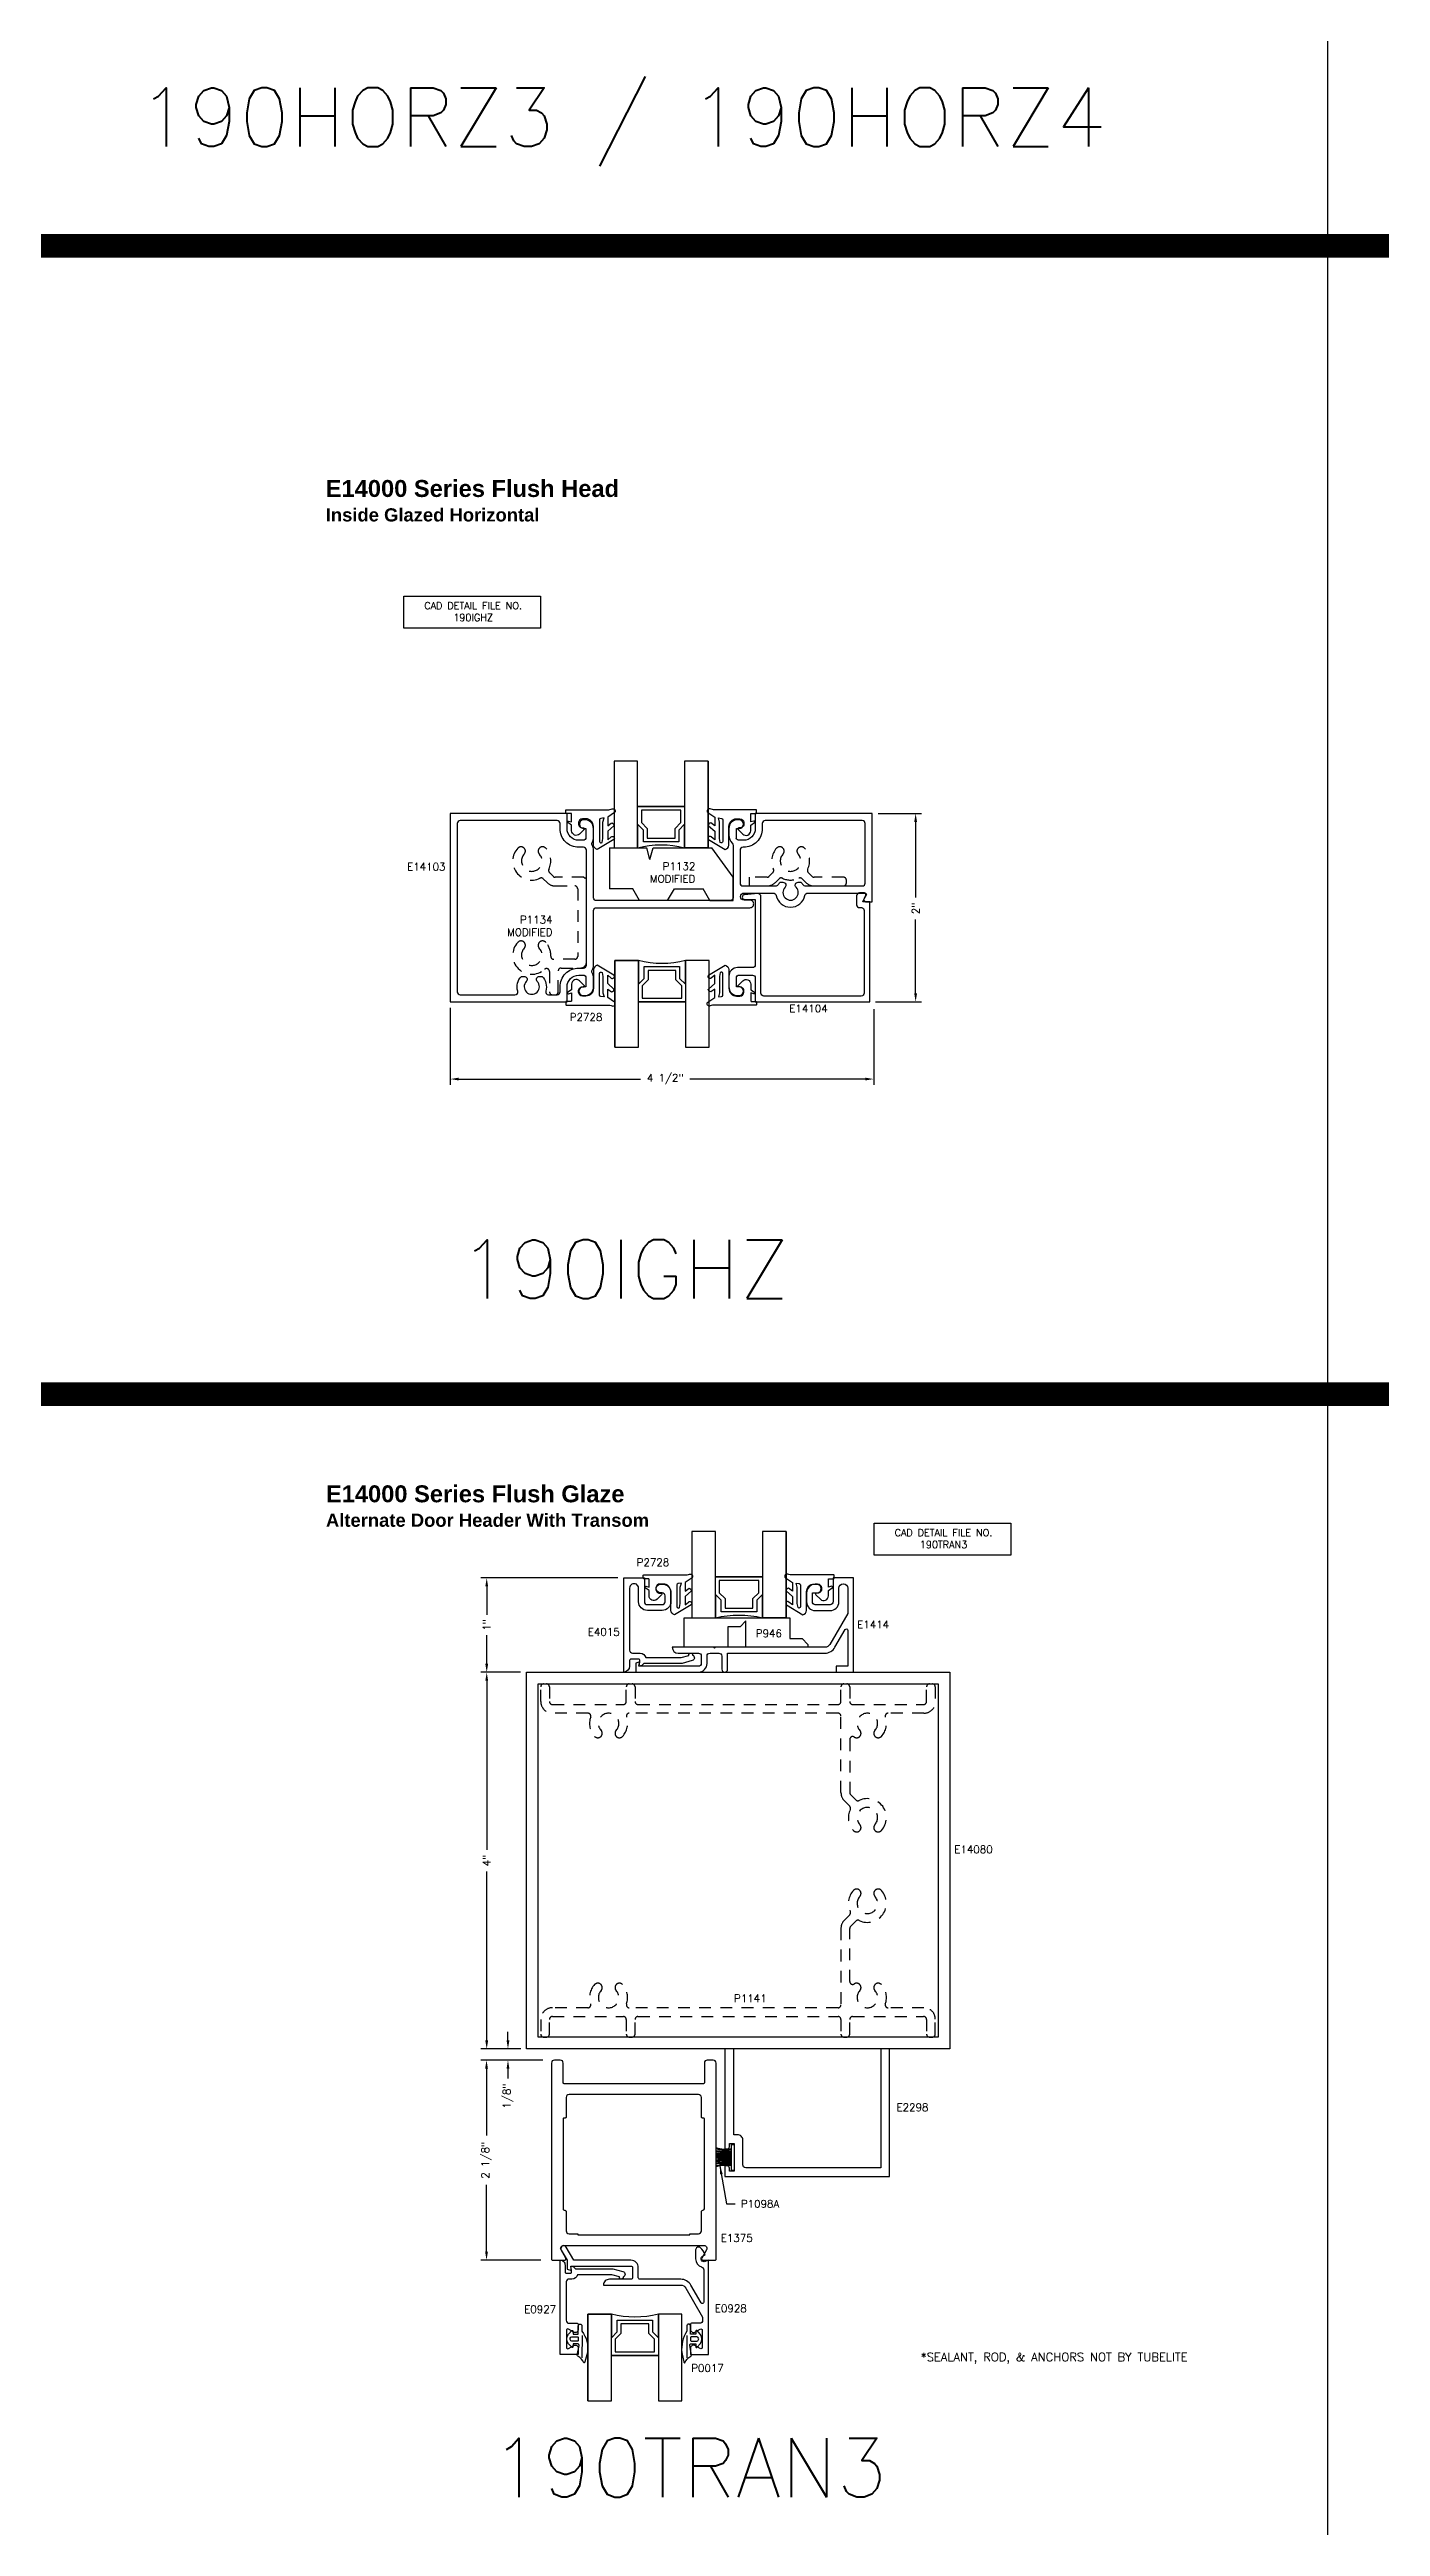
# Model space of a CAD drawing. Extents: x 0 to 139, y -24 to 89.
# Drawn here: x 14.4 to 28.54, y 2.85 to 29.16 of the extents above; entities that cross this region are included whole.
import ezdxf

# ---------------------------------------------------------------- set-up
doc = ezdxf.new("R2010")
doc.units = 0
doc.header["$MEASUREMENT"] = 0
doc.linetypes.add('HIDDEN2', pattern=[0.1875, 0.125, -0.0625])
doc.layers.get('0').update_dxf_attribs({"linetype": 'CONTINUOUS'})
doc.layers.get('DEFPOINTS').update_dxf_attribs({"linetype": 'CONTINUOUS'})
for name, color, linetype in [('R-ANNO-DIMS', 3, 'CONTINUOUS'), ('R-ANNO-TEXT', 6, 'CONTINUOUS'), ('R-DET1', 4, 'CONTINUOUS'), ('R-DET2', 2, 'CONTINUOUS'), ('R-DET3', 5, 'CONTINUOUS'), ('R-OTLN', 1, 'CONTINUOUS'), ('R-PAT1', 5, 'CONTINUOUS'), ('TITLE', 7, 'CONTINUOUS')]:
    doc.layers.add(name, color=color, linetype=linetype)
doc.styles.get("Standard").update_dxf_attribs({"font": 'simplex'})
doc.dimstyles.new('1X', dxfattribs={"dimtxt": 0.08, "dimasz": 0.09, "dimexe": 0.0625, "dimexo": 0.0625, "dimgap": 0.062, "dimtad": 0, "dimdec": 5, "dimzin": 4, "dimtxsty": 'STANDARD', "dimcen": 0, "dimclrd": 256, "dimclre": 256, "dimclrt": 256, "dimazin": 3, "dimtfac": 1, "dimtdec": 5, "dimtofl": 0, "dimtmove": 0, "dimatfit": 3, "dimtolj": 1, "dimtzin": 4})

# ---------------------------------------------------------------- blocks, each defined once
blk = doc.blocks.new('*D207')
at = {"layer": 'DEFPOINTS', "color": 0}
for p in [(20.503, 12.928), (19.046, 11.926), (19.467, 11.926)]:
    blk.add_point(p, dxfattribs=at)
at = {"layer": 'R-ANNO-DIMS'}
for p, q in [((20.44, 12.928), (18.984, 12.928)), ((19.046, 12.838), (19.046, 12.535)), ((19.046, 12.016), (19.046, 12.319)), ((19.405, 11.926), (18.984, 11.926))]:
    blk.add_line(p, q, dxfattribs=at)
for points in [[(19.031, 12.838), (19.061, 12.838), (19.046, 12.928)], [(19.031, 12.016), (19.061, 12.016), (19.046, 11.926)]]:
    blk.add_solid(points, dxfattribs=at)
at = {"layer": 'R-ANNO-DIMS', "insert": (19.046, 12.427), "char_height": 0.08, "attachment_point": 5, "rotation": 90}
blk.add_mtext('\\A1;1"', dxfattribs=at)
blk = doc.blocks.new('*D208')
at = {"layer": 'DEFPOINTS', "color": 0}
for p in [(19.272, 7.926), (19.47, 7.926), (19.704, 7.806)]:
    blk.add_point(p, dxfattribs=at)
at = {"layer": 'R-ANNO-DIMS'}
for p, q in [((19.408, 7.926), (19.21, 7.926)), ((19.272, 8.016), (19.272, 8.106)), ((19.642, 7.806), (19.21, 7.806)), ((19.272, 7.716), (19.272, 7.611))]:
    blk.add_line(p, q, dxfattribs=at)
for points in [[(19.257, 8.016), (19.287, 8.016), (19.272, 7.926)], [(19.257, 7.716), (19.287, 7.716), (19.272, 7.806)]]:
    blk.add_solid(points, dxfattribs=at)
at = {"layer": 'R-ANNO-DIMS', "insert": (19.272, 7.424), "char_height": 0.08, "attachment_point": 5, "rotation": 90}
blk.add_mtext('\\A1;1/8"', dxfattribs=at)
blk = doc.blocks.new('*D209')
at = {"layer": 'DEFPOINTS', "color": 0}
for p in [(19.044, 7.806), (19.704, 7.806), (19.683, 5.681)]:
    blk.add_point(p, dxfattribs=at)
at = {"layer": 'R-ANNO-DIMS'}
for p, q in [((19.642, 7.806), (18.982, 7.806)), ((19.044, 7.716), (19.044, 7.005)), ((19.044, 5.771), (19.044, 6.481)), ((19.621, 5.681), (18.982, 5.681))]:
    blk.add_line(p, q, dxfattribs=at)
for points in [[(19.029, 7.716), (19.059, 7.716), (19.044, 7.806)], [(19.029, 5.771), (19.059, 5.771), (19.044, 5.681)]]:
    blk.add_solid(points, dxfattribs=at)
at = {"layer": 'R-ANNO-DIMS', "insert": (19.044, 6.743), "char_height": 0.08, "attachment_point": 5, "rotation": 90}
blk.add_mtext('\\A1;2 1/8"', dxfattribs=at)
blk = doc.blocks.new('*D210')
at = {"layer": 'DEFPOINTS', "color": 0}
for p in [(19.046, 11.926), (19.467, 11.926), (19.47, 7.926)]:
    blk.add_point(p, dxfattribs=at)
at = {"layer": 'R-ANNO-DIMS'}
for p, q in [((19.405, 11.926), (18.984, 11.926)), ((19.046, 11.836), (19.046, 10.041)), ((19.046, 8.016), (19.046, 9.811)), ((19.408, 7.926), (18.984, 7.926))]:
    blk.add_line(p, q, dxfattribs=at)
for points in [[(19.031, 11.836), (19.061, 11.836), (19.046, 11.926)], [(19.031, 8.016), (19.061, 8.016), (19.046, 7.926)]]:
    blk.add_solid(points, dxfattribs=at)
at = {"layer": 'R-ANNO-DIMS', "insert": (19.046, 9.926), "char_height": 0.08, "attachment_point": 5, "rotation": 90}
blk.add_mtext('\\A1;4"', dxfattribs=at)
blk = doc.blocks.new('WEATHERING')
at = {"layer": 'R-DET2'}
for p, q in [((0, 0), (0, -0.27)), ((0, 0), (0.03, 0)), ((0.03, 0), (0.03, -0.27)), ((0, -0.129), (-0.16, -0.129)), ((0, -0.139), (-0.16, -0.139)), ((0, -0.27), (0.03, -0.27))]:
    blk.add_line(p, q, dxfattribs=at)
for centre, radius, start, end in [((-0.056, 0.313), 0.361, 253.2416, 278.8875), ((-0.056, 0.313), 0.371, 253.7056, 278.6489), ((-0.057, 0.486), 0.557, 259.3278, 275.8729), ((-0.057, 0.486), 0.566, 259.5182, 275.7701), ((-0.063, 0.677), 0.77, 262.7557, 274.6832), ((-0.063, 0.677), 0.78, 262.849, 274.6238), ((-0.066, 1.463), 1.578, 266.5833, 272.3941), ((-0.067, -1.773), 1.619, 87.6382, 93.304), ((-0.064, -0.966), 0.8, 85.4377, 96.9231), ((-0.064, -0.966), 0.79, 85.3793, 97.0112), ((-0.058, -0.769), 0.58, 84.3053, 100.1631), ((-0.058, -0.769), 0.57, 84.2043, 100.3432), ((-0.056, -0.591), 0.38, 81.4567, 105.8164), ((-0.056, -0.591), 0.37, 81.2223, 106.2556)]:
    blk.add_arc(centre, radius, start, end, dxfattribs=at)
blk = doc.blocks.new('*D245')
at = {"layer": 'DEFPOINTS', "color": 0}
for p in [(18.658, 19.045), (23.158, 19.032), (23.158, 18.225)]:
    blk.add_point(p, dxfattribs=at)
at = {"layer": 'R-ANNO-DIMS'}
for p, q in [((18.658, 18.982), (18.658, 18.162)), ((23.158, 18.969), (23.158, 18.162)), ((18.748, 18.225), (20.681, 18.225)), ((23.068, 18.225), (21.205, 18.225))]:
    blk.add_line(p, q, dxfattribs=at)
for points in [[(18.748, 18.24), (18.748, 18.21), (18.658, 18.225)], [(23.068, 18.24), (23.068, 18.21), (23.158, 18.225)]]:
    blk.add_solid(points, dxfattribs=at)
at = {"layer": 'R-ANNO-DIMS', "insert": (20.943, 18.225), "char_height": 0.08, "attachment_point": 5}
blk.add_mtext('\\A1;4 1/2"', dxfattribs=at)
blk = doc.blocks.new('*D246')
at = {"layer": 'DEFPOINTS', "color": 0}
for p in [(23.143, 21.045), (23.604, 21.045), (23.117, 19.045)]:
    blk.add_point(p, dxfattribs=at)
at = {"layer": 'R-ANNO-DIMS'}
for p, q in [((23.205, 21.045), (23.667, 21.045)), ((23.604, 20.955), (23.604, 20.152)), ((23.604, 19.135), (23.604, 19.921)), ((23.179, 19.045), (23.667, 19.045))]:
    blk.add_line(p, q, dxfattribs=at)
for points in [[(23.589, 20.955), (23.619, 20.955), (23.604, 21.045)], [(23.589, 19.135), (23.619, 19.135), (23.604, 19.045)]]:
    blk.add_solid(points, dxfattribs=at)
at = {"layer": 'R-ANNO-DIMS', "insert": (23.604, 20.037), "char_height": 0.08, "attachment_point": 5, "rotation": 90}
blk.add_mtext('\\A1;2"', dxfattribs=at)
blk = doc.blocks.new('MOD_P1132')
at = {"layer": 'R-DET2', "color": 2, "linetype": 'CONTINUOUS'}
for p, q in [((61.653, 20.222), (62.049, 20.222)), ((61.653, 20.222), (61.653, 19.785)), ((62.082, 20.097), (62.049, 20.222)), ((62.082, 20.097), (62.116, 20.222)), ((62.116, 20.222), (62.74, 20.222)), ((61.899, 19.785), (61.653, 19.785)), ((61.971, 19.66), (61.899, 19.785)), ((62.27, 19.66), (62.343, 19.785)), ((62.343, 19.785), (62.648, 19.785)), ((62.72, 19.66), (62.648, 19.785)), ((62.965, 19.66), (62.965, 19.909)), ((62.27, 19.66), (61.971, 19.66)), ((62.72, 19.66), (62.965, 19.66))]:
    blk.add_line(p, q, dxfattribs=at)
at = {"layer": 'R-DET2'}
blk.add_line((62.965, 19.909), (62.74, 20.222), dxfattribs=at)
blk = doc.blocks.new('P2728_GASKET')
at = {"layer": 'R-DET2'}
blk.add_lwpolyline([(86.461, 33.362), (86.567, 33.537, 0.301952), (86.52, 33.577), (86.32, 33.577, -0.414214), (86.24, 33.657), (86.24, 33.695, -0.388879), (86.276, 33.735), (86.292, 33.736, -0.440011), (86.336, 33.696), (86.336, 33.682, 0.668179), (86.353, 33.675), (86.401, 33.724, 0.668179), (86.366, 33.809), (86.307, 33.809), (86.279, 33.849, 0.836323), (86.264, 33.842), (86.273, 33.809), (86.189, 33.809, -0.414214), (86.183, 33.815), (86.183, 33.865, 0.414214), (86.177, 33.871), (86.149, 33.871, 0.414214), (86.143, 33.865), (86.143, 33.427, -0.083245), (86.135, 33.378), (86.135, 33.378)], format="xyb", dxfattribs=at)
for points in [[(86.174, 33.352), (86.223, 33.426), (86.314, 33.426), (86.283, 33.384)], [(86.313, 33.359), (86.371, 33.426), (86.462, 33.426), (86.431, 33.388)]]:
    blk.add_lwpolyline(points, dxfattribs=at)
blk.add_lwpolyline([(86.235, 33.499, -0.372312), (86.249, 33.512), (86.48, 33.512, -0.668179), (86.49, 33.486), (86.448, 33.478), (86.274, 33.478), (86.23, 33.465)], format="xyb", close=True, dxfattribs=at)
at = {"layer": 'R-DET2', "ltscale": 0.1}
for centre, radius, start, end in [((86.157, 33.369), 0.0237, 157.7655, 314.5007), ((86.313, 33.388), 0.0297, 188.4603, 270), ((86.446, 33.375), 0.0199, 139.7022, 319.7022)]:
    blk.add_arc(centre, radius, start, end, dxfattribs=at)

msp = doc.modelspace()

# ---------------------------------------------------------------- linework, layer by layer
at = {"layer": 'R-ANNO-TEXT'}
for points in [[(18.1651787, 23.3547998), (19.6166586, 23.3547998), (19.6166586, 23.012737), (18.1651787, 23.012737)], [(23.1632766, 13.5100548), (24.6147565, 13.5100548), (24.6147565, 13.167992), (23.1632766, 13.167992)]]:
    msp.add_lwpolyline(points, close=True, dxfattribs=at)
at = {"layer": 'R-DET1'}
for points in [[(21.7859005, 20.1329731), (21.8997483, 20.1329731), (21.8997483, 19.4399731, -0.4142135624), (21.8687483, 19.4089731), (21.7117483, 19.4089731, 0.4142135624), (21.6187483, 19.3159731), (21.6187493, 19.2039738, 0.4139789024), (21.711749, 19.1109741), (21.7282483, 19.1109731, 1), (21.7282483, 19.2039731), (21.6987483, 19.2039731), (21.6987483, 19.2979731, -0.4142135624), (21.7297483, 19.3289731), (21.8687488, 19.328974, -0.4129032298), (21.8997492, 19.2979736), (21.8997483, 19.0449731), (23.1169015, 19.0449731), (23.1169015, 20.1079731), (23.0419015, 20.1079731), (23.0744572, 20.1783321, 0.5459151091), (23.0599005, 20.2009731), (23.0069015, 20.2009731, 0.4142133374), (22.9769015, 20.1709731), (22.9769015, 20.0769731, 0.4142135624), (23.0079015, 20.0459731), (23.0269015, 20.0459731, -0.4142135624), (23.0569015, 20.0159731), (23.0569015, 19.1379741, -0.4142135624), (23.0259015, 19.1069741), (21.9907483, 19.1069741, -0.4142135624), (21.9597483, 19.1379741), (21.9597483, 20.1631756, 0.4373653493), (21.9263206, 20.1940804), (21.7839435, 20.1828963, 0.9615293659)], [(20.5028458, 11.9279042), (20.5028458, 11.9279042), (20.5028458, 12.9279042), (20.7218457, 12.9279042), (20.7218457, 12.6749043, 0.4142135624), (20.7528457, 12.6439043), (20.9098455, 12.6439043, 0.4142135624), (20.9408455, 12.6749043), (20.9408455, 12.7379043, 0.4142135624), (20.9098455, 12.7689043), (20.8933447, 12.7689042, -0.9999956989), (20.8933447, 12.8619042), (20.9098454, 12.8619043, -0.4142105211), (21.0028458, 12.7689043), (21.0028458, 12.6749043, -0.4142105211), (20.9098454, 12.5819043), (20.7528458, 12.5819043, -0.4142105211), (20.6598454, 12.6749043), (20.6598454, 12.8184045, 1.0000028426), (20.564846, 12.8184045), (20.564846, 12.1589043, 0.414208088), (20.5958462, 12.1279042), (20.6762466, 12.1279042, -0.3396902866), (20.7361451, 12.0819042), (21.1136837, 12.0819042), (21.1945038, 12.10356, -1.1793782858), (21.2337773, 12.1074045, -0.716064469), (21.229839, 12.048841), (21.1218453, 12.0199042), (20.715952, 12.0199042, -0.2629058952), (20.6628456, 11.9899042), (20.6731431, 12.0482995, 0.4663072627), (20.658371, 12.0659042), (20.5798454, 12.0659042, 0.4142423189), (20.564846, 12.0509042), (20.564846, 11.9899042, -0.4142103702), (20.5028458, 11.9279042, -0.335481)], [(22.5067676, 12.6733919), (22.5067676, 12.7673919), (22.5605676, 12.7673919, 0.864516129), (22.5605676, 12.8603919), (22.5377676, 12.8603919, 0.4150537634), (22.4447676, 12.7673919), (22.4447676, 12.6733919, 0.4150537634), (22.5377676, 12.5803919), (22.6947676, 12.5803919, 0.4150537634), (22.7877676, 12.6733919), (22.7877676, 12.8173919, -0.4127659574), (22.8347676, 12.8643919), (22.8357676, 12.8643919, -0.4127659574), (22.8827676, 12.8173919), (22.8827676, 12.5503919), (22.6928676, 12.2213919, -0.268052829), (22.6391676, 12.1903919), (21.6057676, 12.1903919), (21.4757676, 12.1903919), (21.4657676, 12.1803919), (21.4557676, 12.1903919), (21.0177676, 12.1903919), (21.0177676, 12.1903919, 0.4129032258), (21.0797676, 12.1283919), (21.2947676, 12.1283919, -0.4129032258), (21.3257676, 12.0973919), (21.3257676, 12.0193919, -0.4129032258), (21.2947676, 11.9883919), (20.6664676, 11.9883919), (20.6747676, 12.0353919), (20.6287676, 12.0230919), (20.6287676, 11.9263919), (21.2947676, 11.9263919, 0.4150537634), (21.3877676, 12.0193919), (21.3877676, 12.0973919, -0.4129032258), (21.4187676, 12.1283919), (21.5127676, 12.1283919, -0.4129032258), (21.5437676, 12.0973919), (21.5437676, 11.9573919, 1), (21.6057676, 11.9573919), (21.6057676, 12.1283919), (22.6385676, 12.1283919, 0.2689097707), (22.7467676, 12.1908919), (22.8547807, 12.3777739, -0.7671409873), (22.8827676, 12.3702679), (22.8827676, 11.9883919), (22.7577676, 11.9883919), (22.7577676, 11.9263919), (22.9447676, 11.9263919), (22.9447676, 12.9263919), (22.7257676, 12.9263919), (22.7257676, 12.6733919, -0.4129032258), (22.6947676, 12.6423919), (22.5377676, 12.6423919, -0.4129032258), (22.5067676, 12.6733919)], [(21.3659383, 5.7432087, 0.1233324455), (21.3172651, 5.8135328, 0.6447667401), (21.2659381, 5.7902771), (21.2659382, 5.6962091, 0.3306536284), (21.3299051, 5.6100564, -0.3306533202), (21.3519381, 5.5803816), (21.3519381, 5.2371906, -0.7673263224), (21.3239477, 5.2296906), (21.2159721, 5.4167091, 0.2679502201), (21.1077191, 5.4792091), (20.6729382, 5.4792091, -0.4142135624), (20.6569382, 5.4952091), (20.6569382, 5.6032091, 0.4142135624), (20.5789382, 5.6812091), (19.9718253, 5.6812091), (19.8912849, 5.8207091, 1), (19.8375913, 5.7897091), (19.9002339, 5.681209), (19.9002339, 5.5855348), (19.9462339, 5.5732091), (19.9381228, 5.6192091), (20.5789382, 5.6192091, -0.4142135624), (20.5949382, 5.6032091), (20.5949382, 5.4952091, -0.4142135624), (20.5789382, 5.4792091), (20.3489382, 5.4792091, 0.4142135624), (20.2869382, 5.4172091), (20.6262822, 5.4172091), (21.1082961, 5.4172091, -0.2679441748), (21.1619901, 5.3862091), (21.3399381, 5.0779933), (21.3399381, 5.043209, -0.4142135624), (21.3089381, 5.012209), (21.2269381, 5.012209, 0.4142135624), (21.2119381, 4.997209), (21.2119381, 4.945209, 0.5773502019), (21.2584381, 4.9183622), (21.3144381, 4.9506938, -0.5773502019), (21.3369381, 4.9377034), (21.3369381, 4.7557145, -0.5773519876), (21.314438, 4.7427241), (21.2584383, 4.775056, 0.5773519876), (21.2119381, 4.7482093), (21.2119381, 4.6812091), (21.4019381, 4.6812091), (21.4019381, 5.681209), (21.3674428, 5.6674227, -0.8690756106), (21.3369327, 5.7206999)], [(20.3769594, 5.5272092), (20.01142, 5.5272092, -0.3397134022), (19.9515236, 5.4812091), (19.9211228, 5.4812091, 0.4142135232), (19.8901228, 5.4502091), (19.8901228, 5.0432092, 0.4142136569), (19.9211228, 5.0122092), (20.0031227, 5.0122092, -0.4142135624), (20.0181227, 4.9972092), (20.0181227, 4.9452092, -0.5773651401), (19.9716215, 4.9183631), (19.9156228, 4.9506941, 0.5773517472), (19.8931227, 4.9377037), (19.8931228, 4.7557146, 0.5773513623), (19.9156227, 4.7427243), (19.9714544, 4.7749581, -0.5794456886), (20.0181227, 4.7482092), (20.0181227, 4.7482092), (20.0181227, 4.6812092), (19.8281227, 4.6812092), (19.8281227, 5.6812091, -0.4142136795), (19.8781227, 5.6312091), (19.8781228, 5.5582091, 0.4142135624), (19.8931228, 5.5432091), (19.9336474, 5.5432091, 0.4663063931), (19.9484195, 5.5608138), (19.9381228, 5.6192091, -0.2521277737), (19.9901225, 5.5892088), (20.3851229, 5.5892092), (20.4931456, 5.5602646, -0.7157527911), (20.4970548, 5.5017148, -1.1795036867), (20.4577804, 5.5055535)]]:
    msp.add_lwpolyline(points, format="xyb", close=True, dxfattribs=at)
at = {"layer": 'R-DET1', "linetype": 'CONTINUOUS'}
msp.add_lwpolyline([(21.5773206, 6.8633919), (21.6013206, 6.8633919, 0.4142135624), (21.6243206, 6.8863919), (21.6243206, 6.9213919), (21.6743206, 6.9213919), (21.6743206, 6.6263919), (21.6243206, 6.6263919), (21.6243206, 6.6603918, 0.4142135624), (21.6013206, 6.6833918), (21.5773206, 6.6833918), (21.5773206, 6.5703919), (23.3273206, 6.5703919), (23.3273206, 7.9263919), (23.2343206, 7.9263919), (23.2343206, 6.6633919), (21.7983206, 6.6633919, -0.4142135624), (21.7673206, 6.6943919), (21.7673206, 6.9583919, 0.4142135624), (21.7113206, 7.0143919), (21.6703206, 7.0143919), (21.6703206, 7.9263919), (21.5773206, 7.9263919)], format="xyb", close=True, dxfattribs=at)
at = {"layer": 'R-DET2', "color": 2}
for p, q in [((21.2226175, 12.5023919), (21.4726175, 12.5023919)), ((22.2226175, 12.5023919), (21.9726175, 12.5023919))]:
    msp.add_line(p, q, dxfattribs=at)
at = {"layer": 'R-DET2'}
for points in [[(21.3990942, 21.6011745), (21.1490942, 21.6011747), (21.1490942, 20.6819742), (21.3990942, 20.6819742), (21.3990942, 21.6011747), (21.3990942, 20.6819742), (21.1490942, 20.6819742), (21.1490942, 20.9319742), (21.0870942, 20.8699742), (21.0870942, 20.7449742), (20.7110942, 20.7449742), (20.7110942, 20.8699742), (20.6490942, 20.9319742), (20.6490942, 21.1199742), (21.1490942, 21.1199742), (20.6490942, 21.1199742), (20.6490942, 21.6011747), (20.3990942, 21.6011747), (20.3990942, 20.6819742), (20.6490942, 20.6819742), (20.6490942, 20.9319742), (20.6490942, 20.6819742, -0.1233101835), (21.1490942, 20.6819742, 1.5690044203)], [(20.4082499, 18.5632726), (20.6582499, 18.5632725), (20.6582499, 19.482473), (20.4082499, 19.482473), (20.4082499, 18.5632725), (20.4082499, 19.482473), (20.6582499, 19.482473), (20.6582499, 19.232473), (20.7202499, 19.294473), (20.7202499, 19.419473), (21.0962499, 19.419473), (21.0962499, 19.294473), (21.1582499, 19.232473), (21.1582499, 19.044473), (20.6582499, 19.044473), (21.1582499, 19.044473), (21.1582499, 18.5632725), (21.4082499, 18.5632725), (21.4082499, 19.482473), (21.1582499, 19.482473), (21.1582499, 19.232473), (21.1582499, 19.482473, -0.1233101835), (20.6582499, 19.482473, 1.5690044203)], [(22.2266034, 13.4215923), (21.9766034, 13.4215925), (21.9766034, 12.502392), (22.2266034, 12.502392), (22.2266034, 13.4215925), (22.2266034, 12.502392), (21.9766034, 12.502392), (21.9766034, 12.752392), (21.9146034, 12.690392), (21.9146034, 12.565392), (21.5386034, 12.565392), (21.5386034, 12.690392), (21.4766034, 12.752392), (21.4766034, 12.940392), (21.9766034, 12.940392), (21.4766034, 12.940392), (21.4766034, 13.4215925), (21.2266034, 13.4215925), (21.2266034, 12.502392), (21.4766034, 12.502392), (21.4766034, 12.752392), (21.4766034, 12.502392, -0.1233101835), (21.9766034, 12.502392, 1.5690044203)], [(20.1203041, 4.1884927), (20.3703041, 4.1884926), (20.3703041, 5.1076931), (20.1203041, 5.1076931), (20.1203041, 4.1884926), (20.1203041, 5.1076931), (20.3703041, 5.1076931), (20.3703041, 4.8576931), (20.4323041, 4.9196931), (20.4323041, 5.0446931), (20.8083041, 5.0446931), (20.8083041, 4.9196931), (20.8703041, 4.8576931), (20.8703041, 4.6696931), (20.3703041, 4.6696931), (20.8703041, 4.6696931), (20.8703041, 4.1884926), (21.1203041, 4.1884926), (21.1203041, 5.1076931), (20.8703041, 5.1076931), (20.8703041, 4.8576931), (20.8703041, 5.1076931, -0.1233101835), (20.3703041, 5.1076931, 1.5690044203)]]:
    msp.add_lwpolyline(points, format="xyb", dxfattribs=at)
for points in [[(21.1090942, 21.0799742), (20.6890942, 21.0799742), (20.6890942, 20.9485427), (20.7510942, 20.8865427), (20.7510942, 20.7849742), (21.0470942, 20.7849742), (21.0470942, 20.8865427), (21.1090942, 20.9485427), (21.1090942, 21.0799742)], [(20.6982499, 19.084473), (21.1182499, 19.084473), (21.1182499, 19.2159045), (21.0562499, 19.2779045), (21.0562499, 19.379473), (20.7602499, 19.379473), (20.7602499, 19.2779045), (20.6982499, 19.2159045), (20.6982499, 19.084473)], [(21.9366034, 12.900392), (21.5166034, 12.900392), (21.5166034, 12.7689605), (21.5786034, 12.7069605), (21.5786034, 12.605392), (21.8746034, 12.605392), (21.8746034, 12.7069605), (21.9366034, 12.7689605), (21.9366034, 12.900392)], [(20.4103041, 4.7096931), (20.8303041, 4.7096931), (20.8303041, 4.8411246), (20.7683041, 4.9031246), (20.7683041, 5.0046931), (20.4723041, 5.0046931), (20.4723041, 4.9031246), (20.4103041, 4.8411246), (20.4103041, 4.7096931)], [(20.0586529, 4.8834921), (20.0584053, 4.6437161)], [(21.1719382, 4.8834923), (21.172186, 4.6437162)]]:
    msp.add_lwpolyline(points, dxfattribs=at)
msp.add_lwpolyline([(21.8008244, 12.4713919), (21.7388244, 12.4093919), (21.6098244, 12.4093919), (21.6098244, 12.1903919), (21.1428244, 12.1903919), (21.1428244, 12.5023919), (22.2678244, 12.5023919), (22.2678244, 12.2833919), (22.3967819, 12.2833919), (22.4587819, 12.2213919), (22.4587819, 12.1903919), (21.8008244, 12.1903919)], close=True, dxfattribs=at)
for points in [[(20.1183678, 4.6998246), (20.0898751, 4.601716, -0.4770370124), (20.077794, 4.5919349, 0.1690634905), (20.0158385, 4.6608411, -0.3788088369), (20.0079576, 4.6714937), (20.0271716, 4.7768104, 0.3462419148), (20.0172096, 4.7926819), (19.9631227, 4.7926819), (19.9620119, 4.7624847, -0.6086559015), (19.9488671, 4.7570813), (19.9165565, 4.7936339, -0.3786170875), (19.9165565, 4.8967299), (19.9488671, 4.9332825, -0.6086559015), (19.9620119, 4.9278792), (19.9631227, 4.8976819), (20.0181227, 4.8976819), (20.0181227, 4.9826819, -1), (20.0581227, 4.9826819), (20.0581227, 4.9276424, -0.1960719437)], [(21.118898, 4.6998247), (21.140186, 4.6017161, 0.4770370124), (21.1522671, 4.591935, -0.1690634905), (21.2142227, 4.6608413, 0.3788088369), (21.2221035, 4.6714939), (21.2028894, 4.7768105, -0.3462419148), (21.2128514, 4.7926821), (21.2669383, 4.7926821), (21.2680492, 4.7624849, 0.6086559015), (21.2811939, 4.7570815), (21.3135045, 4.7936342, 0.3786170875), (21.3135045, 4.8967302), (21.2811937, 4.9332828, 0.6086559015), (21.268049, 4.9278794), (21.2669382, 4.8976821), (21.2119382, 4.8976821), (21.2119381, 4.9826821, 1), (21.1719381, 4.9826821), (21.1719381, 4.9276426, 0.1627430212)], [(19.9326055, 4.8526819, -0.3419987131), (19.9519704, 4.8676819), (20.0106529, 4.8676819, -0.4142135624), (20.0186529, 4.8596819), (20.0186529, 4.8306819, -0.4142135624), (20.0106529, 4.8226819), (19.9519704, 4.8226819, -0.3419987131), (19.9326055, 4.8376819, -0.1270166538)], [(21.2979856, 4.8526822, 0.3419987131), (21.2786207, 4.8676822), (21.2199382, 4.8676821, 0.4142135624), (21.2119382, 4.8596821), (21.2119382, 4.8306821, 0.4142135624), (21.2199382, 4.8226821), (21.2786207, 4.8226822, 0.3419987131), (21.2979856, 4.8376822, 0.1270166538)]]:
    msp.add_lwpolyline(points, format="xyb", close=True, dxfattribs=at)
at = {"layer": 'R-DET3', "linetype": 'HIDDEN2'}
msp.add_lwpolyline([(20.1057493, 20.3689721), (20.0907493, 20.3539721), (20.0757493, 20.3689721), (19.7743275, 20.3689721, -0.1989123674), (19.7524071, 20.3780518), (19.7129803, 20.4174786, -0.3180460654), (19.7069373, 20.45278, 0.3065542285), (19.6734157, 20.6767029, 0.5062303828), (19.5989172, 20.668478, 0.3278181232), (19.6049591, 20.613753, -2.2780811719), (19.4444907, 20.613753, 0.3278181232), (19.4505326, 20.668478, 0.5062303828), (19.3760341, 20.6767029, 0.8256018173), (19.611918, 20.3577607, -0.3180460654), (19.6472194, 20.3517177), (19.6866462, 20.3122909, 0.1989123674), (19.7743275, 20.2759721), (19.9817209, 20.2759721, -0.4142135624), (20.0127209, 20.2449721), (20.0127209, 19.5283087, -0.4142135624), (19.9817209, 19.4973087), (19.7574327, 19.4973087, -0.4289597164), (19.7264716, 19.5298606, 0.2010444958), (19.6734157, 19.6767029, 0.0616447566), (19.6647099, 19.6840976, 0.4311315419), (19.5989172, 19.668478, 0.3278181232), (19.6049591, 19.613753, -2.2780811719), (19.4444907, 19.613753, 0.3278181232), (19.4505326, 19.668478, 0.5062303828), (19.3760341, 19.6767029, 0.956981471), (19.6608365, 19.3907162, -0.6516590583), (19.7127249, 19.3678104), (19.7127249, 19.1509731, 0.4142135624), (19.7437249, 19.1199731), (19.7747249, 19.1199731, 0.4142135624), (19.8057249, 19.1509731), (19.8057249, 19.3733087, -0.4142135624), (19.8367249, 19.4043087), (20.0437209, 19.4043087, 0.4142135624), (20.1057209, 19.4663087), (20.1057209, 20.3689437)], format="xyb", dxfattribs=at)
for points in [[(22.5024171, 20.3780418), (22.4629803, 20.4174786, -0.3180460654), (22.4569373, 20.45278, 0.3065542285), (22.4234157, 20.6767029, 0.5062303828), (22.3489172, 20.668478, 0.3278181232), (22.3549591, 20.613753, -2.2780811719), (22.1944907, 20.613753, 0.3278181232), (22.2005326, 20.668478, 0.5062303828), (22.1260341, 20.6767029, 0.3065542285), (22.0925125, 20.45278, -0.3180460654), (22.0864695, 20.4174786), (22.0470427, 20.3780518, -0.1989123674), (22.0251223, 20.3689721), (21.8363349, 20.3689721), (21.8363349, 20.2759721), (22.0247081, 20.2759721, 0.1989123674), (22.1130965, 20.3125838), (22.1522304, 20.3517177, -0.3180460654), (22.1875318, 20.3577607, 0.2269397181), (22.361918, 20.3577607, -0.3180460654), (22.3972194, 20.3517177), (22.4363633, 20.3125738, 0.1989123674), (22.5247517, 20.2759621), (22.8367249, 20.2759621, 0.4142135624), (22.8677249, 20.3069621), (22.8677249, 20.3379621, 0.4142135624), (22.8367249, 20.3689621), (22.5243375, 20.3689621, -0.1989123674)], [(22.810251, 11.7703919, -0.4142135624), (22.841251, 11.8013919), (22.872251, 11.8013919, -0.4142135624), (22.903251, 11.7703919), (22.903251, 11.6143919, 0.4142135624), (22.934251, 11.5833919), (23.689001, 11.5833919, 0.4142135624), (23.720001, 11.6143919), (23.720001, 11.7703919, -0.4142135624), (23.751001, 11.8013919), (23.782001, 11.8013919, -0.4142135624), (23.813001, 11.7703919), (23.813001, 11.6113919, -0.4142135624), (23.692001, 11.4903919), (23.3108073, 11.4903919, 0.5181193094), (23.281596, 11.4490142, -0.27806951), (23.2399418, 11.2446621, -0.5062303828), (23.1654433, 11.252887, -0.3278181232), (23.1714851, 11.307612, 2.2780811719), (23.0110168, 11.307612, -0.3278181232), (23.0170587, 11.252887, -0.4311315419), (22.951266, 11.2372673, 0.5966495988), (22.903251, 11.2113542), (22.903251, 10.6479934, 0.1989123674), (22.9123307, 10.6260731), (22.9687565, 10.5696473, 0.3180460654), (23.0040579, 10.5636043, -0.8256018173), (23.2399418, 10.2446621, -0.5062303828), (23.1654433, 10.252887, -0.3278181232), (23.1714851, 10.307612, 2.2780811719), (23.0110168, 10.307612, -0.3278181232), (23.0170587, 10.252887, -0.5062303828), (22.9425601, 10.2446621, -0.3065542285), (22.9090385, 10.468585, 0.3180460654), (22.9029956, 10.5038864), (22.8468626, 10.5600193, -0.1989123674), (22.810251, 10.6484077), (22.810251, 11.4593919, 0.4142135624), (22.779251, 11.4903919), (20.5608123, 11.4903919, 0.5181193094), (20.531601, 11.4490142, -0.27806951), (20.4899468, 11.2446621, -0.5062303828), (20.4154483, 11.252887, -0.3278181232), (20.4214901, 11.307612, 2.2780811719), (20.2610218, 11.307612, -0.3278181232), (20.2670637, 11.252887, -0.5062303828), (20.1925651, 11.2446621, -0.27806951), (20.150911, 11.4490142, 0.5181193094), (20.1216996, 11.4903919), (19.744501, 11.4903919, -0.4142135624), (19.619501, 11.6153919), (19.619501, 11.7703919, -0.4142135624), (19.650501, 11.8013919), (19.681501, 11.8013919, -0.4142135624), (19.712501, 11.7703919), (19.712501, 11.6143919, 0.4142135624), (19.743501, 11.5833919), (20.498256, 11.5833919, 0.4142135624), (20.529256, 11.6143919), (20.529256, 11.7703919, -0.4142135624), (20.560256, 11.8013919), (20.591256, 11.8013919, -0.4142135624), (20.622256, 11.7703919), (20.622256, 11.6143919, 0.4142135624), (20.653256, 11.5833919), (22.779251, 11.5833919, 0.4142135624), (22.810251, 11.6143919)], [(20.591256, 8.0513919, 0.4142135624), (20.622256, 8.0823919), (20.622256, 8.2383919, -0.4142135624), (20.653256, 8.2693919), (22.779251, 8.2693919, -0.4142135624), (22.810251, 8.2383919), (22.810251, 8.0823919, 0.4142135624), (22.841251, 8.0513919), (22.872251, 8.0513919, 0.4142135624), (22.903251, 8.0823919), (22.903251, 8.2383919, -0.4142135624), (22.934251, 8.2693919), (23.689001, 8.2693919, -0.4142135624), (23.720001, 8.2383919), (23.720001, 8.0823919, 0.4142135624), (23.751001, 8.0513919), (23.782001, 8.0513919, 0.4142135624), (23.813001, 8.0823919), (23.813001, 8.2413919, 0.4142135624), (23.692001, 8.3623919), (23.3108073, 8.3623919, -0.5181193094), (23.281596, 8.4037696, 0.27806951), (23.2399418, 8.6081217, 0.5062303828), (23.1654433, 8.5998968, 0.3278181232), (23.1714851, 8.5451718, -2.2780811719), (23.0110168, 8.5451718, 0.3278181232), (23.0170587, 8.5998968, 0.4311315419), (22.951266, 8.6155164, -0.5966495988), (22.903251, 8.6414296), (22.903251, 9.2047903, -0.1989123674), (22.9123307, 9.2267107), (22.9687565, 9.2831365, -0.3180460654), (23.0040579, 9.2891795, 0.8256018173), (23.2399418, 9.6081217, 0.5062303828), (23.1654433, 9.5998968, 0.3278181232), (23.1714851, 9.5451718, -2.2780811719), (23.0110168, 9.5451718, 0.3278181232), (23.0170587, 9.5998968, 0.5062303828), (22.9425601, 9.6081217, 0.3065542285), (22.9090385, 9.3841988, -0.3180460654), (22.9029956, 9.3488974), (22.8468626, 9.2927645, 0.1989123674), (22.810251, 9.2043761), (22.810251, 8.3933919, -0.4142135624), (22.779251, 8.3623919), (20.5608123, 8.3623919, -0.5181193094), (20.531601, 8.4037696, 0.27806951), (20.4899468, 8.6081217, 0.5062303828), (20.4154483, 8.5998968, 0.3278181232), (20.4214901, 8.5451718, -2.2780811719), (20.2610218, 8.5451718, 0.3278181232), (20.2670637, 8.5998968, 0.5062303828), (20.1925651, 8.6081217, 0.27806951), (20.150911, 8.4037696, -0.5181193094), (20.1216996, 8.3623919), (19.744501, 8.3623919, 0.4142135624), (19.619501, 8.2373919), (19.619501, 8.0823919, 0.4142135624), (19.650501, 8.0513919), (19.681501, 8.0513919, 0.4142135624), (19.712501, 8.0823919), (19.712501, 8.2383919, -0.4142135624), (19.743501, 8.2693919), (20.498256, 8.2693919, -0.4142135624), (20.529256, 8.2383919), (20.529256, 8.0823919, 0.4142135624), (20.560256, 8.0513919)]]:
    msp.add_lwpolyline(points, format="xyb", close=True, dxfattribs=at)
at = {"layer": 'R-OTLN'}
for points in [[(20.2117493, 20.1199731, -0.4142135624), (20.1807493, 20.1509731), (20.1807493, 20.6549731, 0.1265151191), (20.1669802, 20.7085189, -0.2571461386), (20.1669802, 20.7384273, 0.1265151191), (20.1807493, 20.7919731), (20.1807493, 20.8859732, 0.4142132454), (20.0877483, 20.9789741), (20.0712483, 20.9789731, 0.8637118889), (20.0712483, 20.8859731), (20.1007493, 20.8859713), (20.1007493, 20.7919731, -0.4142135624), (20.0697493, 20.7609731), (20.0247483, 20.7609731, -0.4142135624), (19.8997483, 20.8859731), (19.8997483, 21.0449731), (18.6577483, 21.0449731), (18.6577483, 19.0449731), (19.8997483, 19.0449731), (19.8997483, 19.2039731, -0.4142135624), (20.0247483, 19.3289731), (20.0697493, 19.3289731, -0.4142135624), (20.1007493, 19.2979731), (20.1007493, 19.2039741), (20.0712483, 19.2039741, 1), (20.0712483, 19.1109741), (20.0877483, 19.1109731, 0.4142198612), (20.1807493, 19.2039741), (20.1807493, 19.2979731, 0.1265151191), (20.1669802, 19.3515189, -0.2571461386), (20.1669802, 19.3814273, 0.1265151191), (20.1807493, 19.4349731), (20.1807493, 20.0139731, -0.4142135624), (20.2117493, 20.0449731), (21.8433643, 20.0449731, 0.4142135624), (21.8833643, 20.0849731, 0.4142135624), (21.8433643, 20.1249731), (21.7803643, 20.1249731, -0.4142135624), (21.7433643, 20.1619731), (21.7433643, 20.1634721, -0.4142135624), (21.7803643, 20.2004721), (22.0913611, 20.2004721, -0.3577911887), (22.1217651, 20.1755215, 0.8206356711), (22.4277435, 20.1755215, -0.3577911887), (22.4581475, 20.2004721), (23.0659133, 20.2004721, -0.5773640241), (23.0789043, 20.1779721), (23.0497483, 20.1274731), (23.0697483, 20.1074721), (23.1427483, 20.1074721), (23.1427483, 21.0449731), (21.8997483, 21.0449731), (21.8997483, 20.8859731, -0.4142135624), (21.7747483, 20.7609731), (21.7197473, 20.7609731, -0.4849835403), (21.6987473, 20.7919731), (21.6987473, 20.8859731), (21.7282483, 20.8859731, 1), (21.7282483, 20.9789731), (21.7117473, 20.9789731, 0.4142135624), (21.6187473, 20.8859731), (21.6187473, 20.8159731, 0.1963699188), (21.6544981, 20.7284541, -0.1963699188), (21.6633643, 20.7067494), (21.6633643, 20.1509731, -0.4142135624), (21.6323643, 20.1199731)], [(19.6057477, 19.3149731), (19.635296, 19.3149731, -0.276019293), (19.6733953, 19.1600594, 0.5042825245), (19.7030338, 19.1199731), (19.7937483, 19.1199731, 0.4142135624), (19.8247483, 19.1509731), (19.8247483, 19.2039731, -0.4142135624), (20.0247483, 19.4039731), (20.0747493, 19.4039731, 0.4142135624), (20.1057493, 19.4349731), (20.1057493, 20.6549731, 0.4142135624), (20.0747493, 20.6859731), (20.0247483, 20.6859731, -0.4142135624), (19.8247483, 20.8859731), (19.8247483, 20.9389731, 0.4142135624), (19.7937483, 20.9699731), (18.7637483, 20.9699731, 0.4142135624), (18.7327483, 20.9389731), (18.7327483, 19.1509731, 0.4142135624), (18.7637483, 19.1199731), (19.346416, 19.1199731, 0.5042825245), (19.3760545, 19.1600594, -0.2760198718), (19.414154, 19.3149733), (19.4437007, 19.3149741, -0.2679560861), (19.4705483, 19.2994741), (19.4711729, 19.2983922, -0.333904179), (19.4666792, 19.2614133, 2.3477320348), (19.5827706, 19.2614133, -0.333904179), (19.5782769, 19.2983922), (19.5789009, 19.2994731, -0.2679491924)], [(22.1937543, 20.3149731, -0.6757771741), (22.2163544, 20.2620727, 2.3476027329), (22.3331541, 20.2620727, -0.6757771741), (22.3557543, 20.3149731), (22.3863278, 20.3149731, -0.0516171452), (22.4062907, 20.2898088, 0.2562196458), (22.4324313, 20.2754721), (23.0367483, 20.2754721, 0.4142135624), (23.0677483, 20.3064721), (23.0677483, 20.9389731, 0.4142135624), (23.0367483, 20.9699731), (22.0057483, 20.9699731, 0.4142135624), (21.9747483, 20.9389731), (21.9747483, 20.8859731, -0.4142135624), (21.7747483, 20.6859731), (21.7693643, 20.6859731, 0.4142135624), (21.7383643, 20.6549731), (21.7383643, 20.3064721, 0.4142135624), (21.7693643, 20.2754721), (22.1170772, 20.2754721, 0.2562196458), (22.1432179, 20.2898088, -0.0516171452), (22.1631808, 20.3149731)]]:
    msp.add_lwpolyline(points, format="xyb", close=True, dxfattribs=at)
for points in [[(23.9674955, 7.9263919), (19.4674955, 7.9263919), (19.4674955, 11.9263919), (23.9674955, 11.9263919)], [(23.8424955, 8.0513919), (19.5924955, 8.0513919), (19.5924955, 11.8013919), (23.8424955, 11.8013919)]]:
    msp.add_lwpolyline(points, close=True, dxfattribs=at)
at = {"layer": 'R-OTLN', "linetype": 'CONTINUOUS'}
for points in [[(19.7438356, 5.681209), (19.8728353, 5.681209, 0.577349083), (19.8858257, 5.703709), (19.8355964, 5.7907092, -0.577349083), (19.8624433, 5.8372091), (20.6088356, 5.8372091), (21.3552281, 5.8372091, -0.5773505198), (21.3820748, 5.7907091), (21.3318452, 5.703709, 0.5773505198), (21.3448356, 5.681209), (21.4738356, 5.681209, 0.4142135624), (21.4838356, 5.691209), (21.4838356, 7.7752093, 0.4142135624), (21.4528356, 7.8062093), (21.3898356, 7.8062093, 0.4142135624), (21.3588356, 7.7752093), (21.3588356, 7.5662093, -0.4142135624), (21.3488356, 7.5562093), (20.6088356, 7.5562093), (19.8688356, 7.5562093, -0.4142135624), (19.8588356, 7.5662093), (19.8588356, 7.7752093, 0.4142182115), (19.8278356, 7.8062093), (19.7648356, 7.8062083, 0.4141907523), (19.7338356, 7.7752093), (19.7338356, 5.691209, 0.4142135624)], [(19.8588356, 6.2272092, 0.4142135624), (19.8738356, 6.2122092), (19.8748356, 6.212209, -0.4142135624), (19.8898356, 6.197209), (19.8898356, 5.9932091, 0.4142135624), (19.9208356, 5.9622091), (20.0148356, 5.9622091), (20.0148356, 5.9522089), (20.6088356, 5.9522089), (21.2028356, 5.9522089), (21.2028356, 5.9622091), (21.2968356, 5.9622091, 0.4142135624), (21.3278356, 5.9932091), (21.3278356, 6.197209, -0.4142182764), (21.3428356, 6.2122089), (21.3438356, 6.2122089, 0.4141994204), (21.3588356, 6.2272092), (21.3588356, 7.1812093, 0.4142135624), (21.3488356, 7.1912093), (21.3378356, 7.1912093, -0.4142135624), (21.3278356, 7.2012093), (21.3278356, 7.4102093, 0.4142135624), (21.2968356, 7.4412093), (20.6088356, 7.4412093), (19.9208356, 7.4412093, 0.4142135624), (19.8898356, 7.4102093), (19.8898356, 7.2012093, -0.4142135624), (19.8798356, 7.1912093), (19.8688356, 7.1912093, 0.4142135624), (19.8588356, 7.1812093)]]:
    msp.add_lwpolyline(points, format="xyb", close=True, dxfattribs=at)
at = {"layer": 'TITLE'}
msp.add_line((27.9816001, 88.8536196), (27.9816001, -9.779273), dxfattribs=at)
at = {"layer": 'TITLE', "const_width": 0.25}
for points in [[(0.25, 27.0746212), (138.9080005, 27.0746212)], [(0.25, 14.8789502), (138.9080005, 14.8789502)]]:
    msp.add_lwpolyline(points, dxfattribs=at)

# ---------------------------------------------------------------- block references
at = {"layer": 'R-DET2', "xscale": -1}
for p, rotation in [((53.7574148, 107.2284508), 90), ((-11.9576459, -67.1329071), 270), ((54.5795113, 99.1020483), 90)]:
    msp.add_blockref('P2728_GASKET', p, dxfattribs=dict(at, rotation=rotation))
at = {"layer": 'R-DET2'}
for p, rotation in [((-11.9576459, 107.2284508), 270), ((53.7574148, -67.1329071), 89.99999999999999), ((-11.1318979, 99.1020483), 270)]:
    msp.add_blockref('P2728_GASKET', p, dxfattribs=dict(at, rotation=rotation))
at = {"layer": 'R-PAT1'}
for name, p in [('MOD_P1132', (-41.3018306, 0.4595887)), ('WEATHERING', (21.6438366, 6.9092809))]:
    msp.add_blockref(name, p, dxfattribs=at)

# ---------------------------------------------------------------- texts
at = {"insert": (22.0200617, 8.4217627), "char_height": 0.09, "attachment_point": 9}
msp.add_mtext('{\\H0.8889x;\\C6;P1141}', dxfattribs=at)
at = {"layer": 'R-ANNO-TEXT'}
for s, insert, char_height, width, attachment_point in [('CAD DETAIL FILE NO.\\P190IGHZ', (18.901861, 23.2892171), 0.075, 1.875, 2), ('CAD DETAIL FILE NO.\\P190TRAN3', (23.8999588, 13.4444721), 0.075, 1.875, 2), ('*SEALANT, ROD, & ANCHORS NOT BY TUBELITE', (23.6586606, 4.6985087), 0.09, 3.8965, 1)]:
    msp.add_mtext(s, dxfattribs=dict(at, insert=insert, char_height=char_height, width=width, attachment_point=attachment_point))
at = {"layer": 'R-ANNO-TEXT', "char_height": 0.08}
for s, insert, attachment_point in [('\\A1;E14103', (18.6074811, 20.4801937), 6), ('P1132\\PMODIFIED', (21.2624012, 20.4182354), 6), ('P1134 \\PMODIFIED', (19.7456402, 19.8508748), 6), ('E14104', (22.6688943, 18.9746978), 6), ('\\A1;P2728', (20.2743196, 18.8833246), 6), ('\\A1;P2728', (20.9858893, 13.0925376), 6), ('\\A1;E4015', (20.4593579, 12.3529824), 6), ('P946', (22.1824291, 12.338215), 6), ('\\A1;E1414', (23.3220603, 12.4323396), 6), ('\\A1;E14080', (24.4228631, 10.0441471), 6), ('\\A1;E2298', (23.7402837, 7.3049802), 6), ('\\A1;P1098A', (21.7468965, 6.2804623), 4), ('\\A1;E1375', (21.8722572, 5.9170747), 6), ('E0927', (19.7837093, 5.1604027), 6), ('\\A1;E0928', (21.8092103, 5.1699641), 6), ('\\A1;P0017', (21.2189888, 4.5360795), 4)]:
    msp.add_mtext(s, dxfattribs=dict(at, insert=insert, attachment_point=attachment_point))
at = {"layer": 'TITLE'}
for s, p in [('190HORZ3 / 190HORZ4', (15.3440049, 28.1279038)), ('190IGHZ', (18.7566471, 15.8934818)), ('190TRAN3', (19.0940499, 3.1663082))]:
    msp.add_text(s, height=0.625, dxfattribs=at).set_placement(p)
at = {"layer": 'TITLE', "char_height": 0.18, "width": 7.44, "attachment_point": 1}
for s, insert in [('{\\fArial|b1|i0|c0|p34;\\PE14000 Series Flush Head\\P\\H0.7778x;Inside Glazed Horizontal}', (17.3354781, 24.8868157, 6.2106922)), ('{\\fArial|b1|i0|c0|p34;\\PE14000 Series Flush Glaze\\P\\H0.7778x;Alternate Door Header With Transom}', (17.3373537, 14.2103131, 6.2106922))]:
    msp.add_mtext(s, dxfattribs=dict(at, insert=insert))

# ---------------------------------------------------------------- dimensions: what is measured, and where the dimension line sits
at = {"layer": 'R-ANNO-DIMS'}
for base, p1, p2, picture, middle in [((23.6040202, 21.0449731), (23.1169015, 19.0449731), (23.1427483, 21.0449731), '*D246', (23.6040202, 20.0366669)), ((19.2721642, 7.9256241), (19.7041547, 7.8056254), (19.4700478, 7.9256241), '*D208', (19.2721642, 7.4236254))]:
    dim = msp.add_linear_dim(base=base, p1=p1, p2=p2, angle=90, dimstyle='1X', override={"dimpost": '"'}, dxfattribs=at)
    dim.commit()
    dim.dimension.update_dxf_attribs({"geometry": picture, "text_midpoint": middle, "dimtype": 160})
dim = msp.add_linear_dim(base=(23.1575646, 18.2249115), p1=(18.6577483, 19.0449731), p2=(23.1575646, 19.0319878), dimstyle='1X', override={"dimpost": '"'}, dxfattribs=at)
dim.commit()
dim.dimension.update_dxf_attribs({"geometry": '*D245', "text_midpoint": (20.9427146, 18.2249115), "dimtype": 160})
for base, p1, p2, picture, middle in [((19.0463099, 11.9263919), (20.5028458, 12.9279042), (19.4674955, 11.9263919), '*D207', (19.0463099, 12.427148)), ((19.0463099, 11.9263919), (19.4700478, 7.9256241), (19.4674955, 11.9263919), '*D210', (19.0463099, 9.926008)), ((19.0443342, 7.8056254), (19.6831547, 5.6806261), (19.7041547, 7.8056254), '*D209', (19.0443342, 6.7431257))]:
    dim = msp.add_linear_dim(base=base, p1=p1, p2=p2, angle=90, dimstyle='1X', override={"dimpost": '"'}, dxfattribs=at)
    dim.commit()
    dim.dimension.update_dxf_attribs({"geometry": picture, "text_midpoint": middle})

# ---------------------------------------------------------------- leaders
at = {"layer": 'R-ANNO-TEXT', "annotation_type": 0, "has_hookline": 1, "hookline_direction": 0, "text_width": 0.4304762}
msp.add_leader([(21.5242999, 6.6830414), (21.5948965, 6.2804623), (21.6848965, 6.2804623)], dimstyle='1X', dxfattribs=at)

doc.saveas('drawing.dxf')
